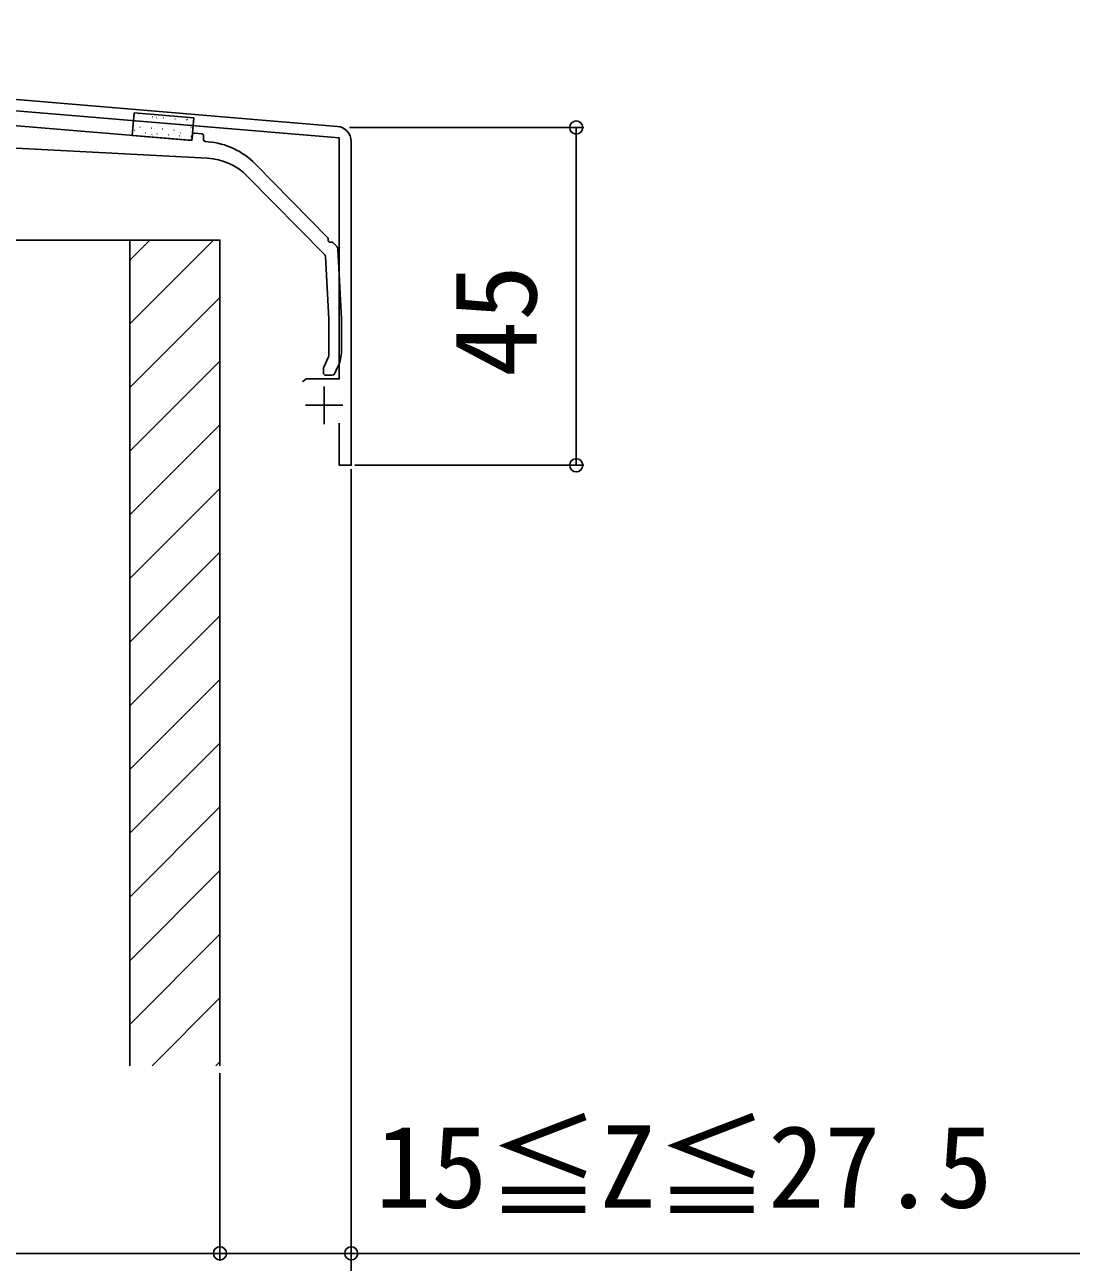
# Model space of a CAD drawing. Units: millimetres, scale not verified. Extents: x -875 to 875, y -1299 to 1293.
# Drawn here: x -21.5 to 118, y -327 to -162.2 of the extents above; entities that cross this region are included whole.
import ezdxf
from ezdxf.enums import TextEntityAlignment as Align

# ---------------------------------------------------------------- set-up
doc = ezdxf.new("R2010")
doc.units = ezdxf.units.MM
doc.header["$LTSCALE"] = 8
for name, color, linetype in [('0-2_YKK_11', 7, 'Continuous'), ('0-5_YKK_13', 4, 'Continuous'), ('0-7_YKK_D', 6, 'Continuous'), ('0-9_YSS_K', 3, 'Continuous')]:
    doc.layers.add(name, color=color, linetype=linetype)
doc.styles.add('ＭＳ ゴシック', font='')
doc.styles.get('ＭＳ ゴシック').set_extended_font_data('MS Gothic')

msp = doc.modelspace()

# ---------------------------------------------------------------- linework, layer by layer
at = {"layer": '0-2_YKK_11'}
for p, q in [((20.166, -175.704), (-142.354, -162.161)), ((18.4, -210.357), (18.4, -215.357)), ((15.9, -212.857), (20.9, -212.857))]:
    msp.add_line(p, q, dxfattribs=at)
for points in [[(-142.478, -163.656), (-78.457, -168.991), (-78.264, -168.887), (-77.716, -168.932), (-77.543, -169.067), (20.4, -177.229), (20.4, -209.357), (15.984, -209.357), (15.501, -209.728)], [(20.4, -215.257), (20.4, -220.857), (22, -220.857), (22, -177.697)]]:
    msp.add_lwpolyline(points, dxfattribs=at)
msp.add_arc((20, -177.697), 2, 360, 85.23635, dxfattribs=at)
at = {"layer": '0-5_YKK_13'}
for p, q in [((-43.675, -173.884), (0.471, -177.548)), ((-6.323, -174.037), (-6.279, -174.013)), ((-6.052, -174.323), (-6.027, -174.325)), ((-4.537, -174.448), (-4.512, -174.45)), ((-4.482, -174.592), (-4.478, -174.591)), ((-3.961, -174.604), (-3.917, -174.58)), ((-3.022, -174.574), (-2.997, -174.576)), ((-1.507, -174.7), (-1.482, -174.702)), ((0.146, -174.758), (0.151, -174.756)), ((-6.95, -176.244), (-6.906, -176.22)), ((-6.819, -174.949), (-6.794, -174.951)), ((-6.175, -175.812), (-6.15, -175.815)), ((-5.914, -174.969), (-5.909, -174.968)), ((-5.7, -176.297), (-5.695, -176.296)), ((-5.304, -175.075), (-5.279, -175.077)), ((-4.661, -175.938), (-4.636, -175.94)), ((-4.293, -175.927), (-4.288, -175.925)), ((-3.789, -175.2), (-3.764, -175.202)), ((-3.174, -176.035), (-3.13, -176.011)), ((-3.146, -176.064), (-3.121, -176.066)), ((-2.692, -175.505), (-2.687, -175.504)), ((-2.274, -175.326), (-2.249, -175.328)), ((-1.631, -176.19), (-1.606, -176.192)), ((-1.261, -175.128), (-1.256, -175.127)), ((-0.759, -175.452), (-0.735, -175.454)), ((-0.116, -176.315), (-0.091, -176.317)), ((0.007, -174.826), (0.032, -174.828)), ((0.529, -176.041), (0.534, -176.04)), ((0.602, -175.826), (0.646, -175.802)), ((0.755, -175.577), (0.78, -175.58)), ((2.853, -179.945), (-40.484, -177.674)), ((-7.131, -176.674), (-7.126, -176.673)), ((-6.942, -176.439), (-6.917, -176.441)), ((-5.428, -176.564), (-5.403, -176.566)), ((-4.588, -176.811), (-4.544, -176.787)), ((-3.913, -176.69), (-3.888, -176.692)), ((-2.478, -176.833), (-2.474, -176.832)), ((-2.398, -176.816), (-2.373, -176.818)), ((-1.071, -176.463), (-1.067, -176.462)), ((-0.883, -176.942), (-0.858, -176.944)), ((-0.812, -176.602), (-0.768, -176.578)), ((0.632, -177.067), (0.657, -177.069)), ((0.743, -177.37), (0.748, -177.368)), ((0.795, -177.274), (0.828, -176.876)), ((1.152, -176.601), (2.048, -176.676)), ((2.323, -177), (2.29, -177.398)), ((2.564, -177.722), (2.906, -177.751)), ((9.202, -180.697), (18.893, -190.531)), ((18.472, -192.811), (8.132, -182.318)), ((19.536, -191.183), (20.067, -191.722)), ((20.21, -192.047), (20.7, -201.35)), ((19, -201.394), (18.558, -193.006)), ((19, -206.289), (19, -201.41)), ((20.7, -201.365), (20.7, -205.604)), ((18.328, -207.797), (18.972, -206.416)), ((20.232, -207.717), (19.781, -208.684)), ((18.3, -208.557), (18.3, -207.924)), ((19.509, -208.857), (18.6, -208.857))]:
    msp.add_line(p, q, dxfattribs=at)
msp.add_lwpolyline([(-6.954, -173.919), (1.018, -174.58), (0.77, -177.57), (-7.202, -176.908)], close=True, dxfattribs=at)
for centre, radius, start, end in [((0.496, -177.249), 0.3, 265.2551, 355.2551), ((1.127, -176.9), 0.3, 85.2551, 175.2551), ((2.024, -176.975), 0.3, 355.2551, 85.2551), ((2.588, -177.423), 0.3, 175.2551, 265.2551), ((2.079, -187.716), 10, 44.58179, 85.2551), ((2.434, -187.934), 8, 44.58179, 87), ((18.75, -190.671), 0.2, 338.15997, 44.58179), ((19.214, -190.857), 0.3, 158.15997, 291.00361), ((19.394, -191.324), 0.2, 44.58179, 111.00361), ((18.259, -193.021), 0.3, 3.01264, 44.58179), ((19.711, -192.073), 0.5, 3.01264, 44.58179), ((18.7, -201.41), 0.3, 0, 3.01264), ((20.4, -201.365), 0.3, 0, 3.01264), ((15.7, -205.604), 5, 335, 0), ((18.7, -206.289), 0.3, 335, 360), ((18.6, -207.924), 0.3, 155, 180), ((18.6, -208.557), 0.3, 180, 270), ((19.509, -208.557), 0.3, 270, 335)]:
    msp.add_arc(centre, radius, start, end, dxfattribs=at)
at = {"layer": '0-7_YKK_D'}
for p, q in [((21.783, -175.857), (53, -175.857)), ((52, -175.857), (52, -220.857)), ((22.5, -220.857), (53, -220.857)), ((22, -221.357), (22, -326.857)), ((22, -221.357), (22, -356.857)), ((4.5, -301.857), (4.5, -326.857)), ((4.5, -302.857), (4.5, -326.857)), ((-160.5, -325.857), (4.5, -325.857))]:
    msp.add_line(p, q, dxfattribs=at)
msp.add_lwpolyline([(4.5, -325.857), (22, -325.857), (141.063, -325.857)], dxfattribs=at)
for centre in [(52, -175.857), (52, -220.857), (4.5, -325.857), (4.5, -325.857), (22, -325.857)]:
    msp.add_circle(centre, 0.875, dxfattribs=at)
at = {"layer": '0-9_YSS_K'}
for p, q in [((-7.5, -190.857), (-7.5, -300.857)), ((3.653, -190.857), (-7.5, -202.01)), ((-4.832, -190.857), (-7.5, -193.525)), ((4.5, -198.495), (-7.5, -210.495)), ((4.5, -206.981), (-7.5, -218.981)), ((4.5, -215.466), (-7.5, -227.466)), ((4.5, -223.951), (-7.5, -235.951)), ((4.5, -232.437), (-7.5, -244.437)), ((4.5, -240.922), (-7.5, -252.922)), ((4.5, -249.407), (-7.5, -261.407)), ((4.5, -257.892), (-7.5, -269.892)), ((4.5, -266.378), (-7.5, -278.378)), ((4.5, -274.863), (-7.5, -286.863)), ((4.5, -283.348), (-7.5, -295.348)), ((4.5, -291.834), (-4.523, -300.857)), ((4.5, -300.319), (3.962, -300.857))]:
    msp.add_line(p, q, dxfattribs=at)
for points in [[(-25.5, -190.857), (-7.5, -190.857), (-7.5, -300.857)], [(-7.5, -190.857), (4.5, -190.857), (4.5, -300.857)]]:
    msp.add_lwpolyline(points, dxfattribs=at)

# ---------------------------------------------------------------- texts
at = {"layer": '0-7_YKK_D', "style": 'ＭＳ ゴシック'}
msp.add_text('45', height=11, rotation=90, dxfattribs=at).set_placement((50, -209.096), align=Align.BOTTOM_LEFT)
msp.add_text('15≦Z≦27.5', height=11, dxfattribs=at).set_placement((25.199, -323.09), align=Align.BOTTOM_LEFT)

doc.saveas('drawing.dxf')
